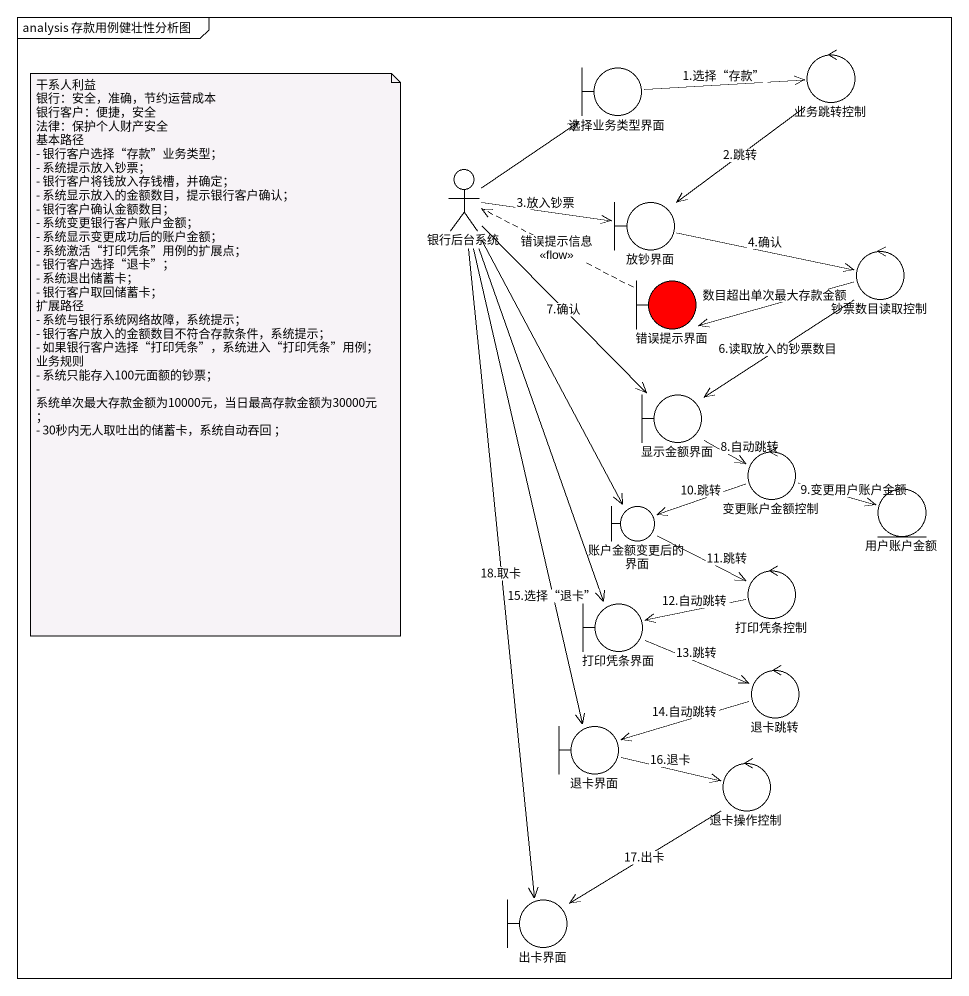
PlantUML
@startuml
mainframe analysis 存款用例健壮性分析图
boundary 选择业务类型界面
control 业务跳转控制
actor 银行后台系统
boundary 放钞界面
boundary 错误提示界面 #FF0000
control 钞票数目读取控制
boundary 显示金额界面
control 变更账户金额控制
entity 用户账户金额
boundary 账户金额变更后的界面
control 打印凭条控制
boundary 打印凭条界面
control 退卡跳转
boundary 退卡界面
control 退卡操作控制
boundary 出卡界面
选择业务类型界面 -right-> 业务跳转控制 : 1.选择“存款”
业务跳转控制 --> 放钞界面 : 2.跳转
银行后台系统 -up-> 选择业务类型界面
银行后台系统 -right-> 放钞界面 : 3.放入钞票
银行后台系统 --> 显示金额界面 : 7.确认
银行后台系统 --> 账户金额变更后的界面
银行后台系统 --> 打印凭条界面
银行后台系统 --> 退卡界面 : 15.选择“退卡”
银行后台系统 --> 出卡界面 : 18.取卡
放钞界面 -right-> 钞票数目读取控制 : 4.确认
错误提示界面 .left.> 银行后台系统 : 错误提示信息\n<<flow>>
钞票数目读取控制 -left-> 错误提示界面 : 数目超出单次最大存款金额
钞票数目读取控制 --> 显示金额界面 : 6.读取放入的钞票数目
显示金额界面 --> 变更账户金额控制 : 8.自动跳转
变更账户金额控制 -right-> 用户账户金额 : 9.变更用户账户金额
变更账户金额控制 -left-> 账户金额变更后的界面 : 10.跳转
账户金额变更后的界面 -right-> 打印凭条控制 : 11.跳转
打印凭条控制 -left-> 打印凭条界面 : 12.自动跳转
打印凭条界面 -right-> 退卡跳转 : 13.跳转
退卡跳转 -left-> 退卡界面 : 14.自动跳转
退卡界面 -right-> 退卡操作控制 : 16.退卡
退卡操作控制 --> 出卡界面 : 17.出卡
note as N1
  干系人利益
  银行：安全，准确，节约运营成本
  银行客户：便捷，安全
  法律：保护个人财产安全
  基本路径
  - 银行客户选择“存款”业务类型；
  - 系统提示放入钞票；
  - 银行客户将钱放入存钱槽，并确定；
  - 系统显示放入的金额数目，提示银行客户确认；
  - 银行客户确认金额数目；
  - 系统变更银行客户账户金额；
  - 系统显示变更成功后的账户金额；
  - 系统激活“打印凭条”用例的扩展点；
  - 银行客户选择“退卡”；
  - 系统退出储蓄卡；
  - 银行客户取回储蓄卡；
  扩展路径
  - 系统与银行系统网络故障，系统提示；
  - 银行客户放入的金额数目不符合存款条件，系统提示；
  - 如果银行客户选择“打印凭条”，系统进入“打印凭条”用例；
  业务规则
  - 系统只能存入100元面额的钞票；
  - 系统单次最大存款金额为10000元，当日最高存款金额为30000元；
  - 30秒内无人取吐出的储蓄卡，系统自动吞回 ；
end note
@enduml
